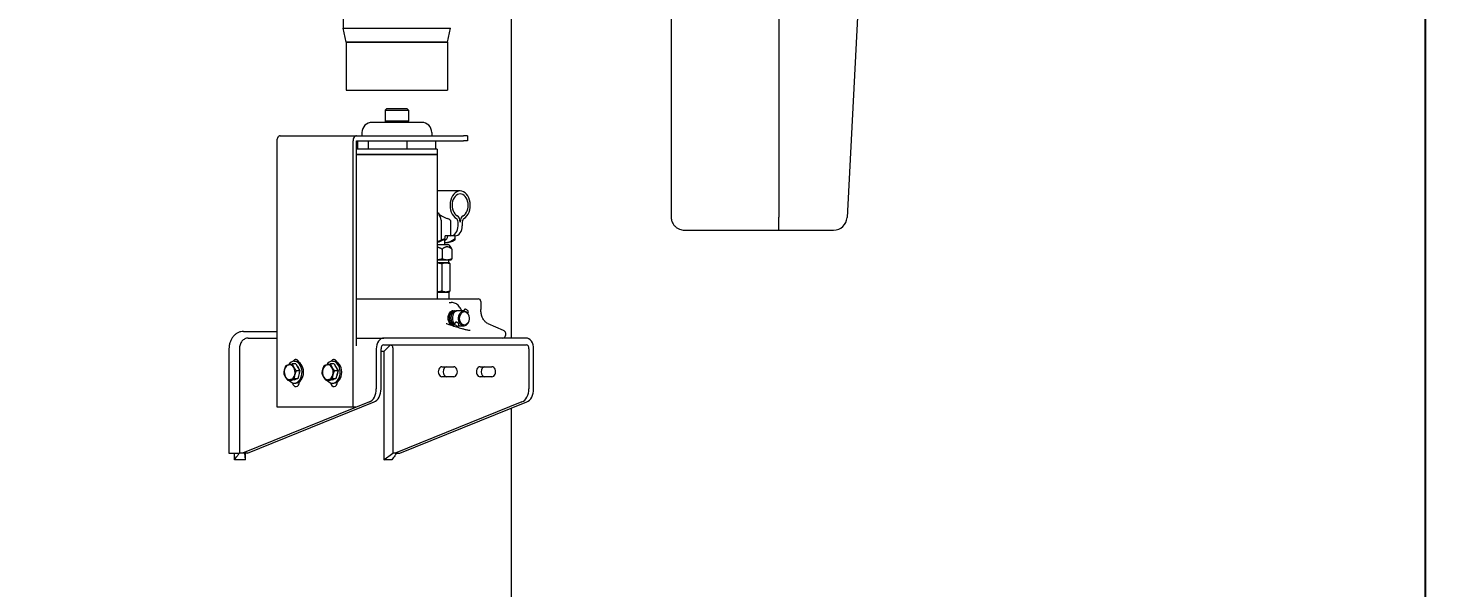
# Model space of a CAD drawing. Header units: inches. Extents: x 20 to 536, y 8 to 344.
# Drawn here: x 400.4 to 452.3, y 92.9 to 113.7 of the extents above; entities that cross this region are included whole.
import ezdxf

# ---------------------------------------------------------------- set-up
doc = ezdxf.new("R2010")
doc.units = ezdxf.units.IN
doc.header["$LTSCALE"] = 16
doc.header["$MEASUREMENT"] = 0
doc.layers.add('Dimension (ANSI)', color=7, linetype='Continuous', lineweight=25)
doc.layers.add('Visible (ANSI)', color=7, linetype='Continuous', lineweight=50)
doc.styles.add('MEMCOR Medium', font='arial.ttf')
doc.dimstyles.new('Default (ANSI)', dxfattribs={"dimscale": 16, "dimtxt": 0.15, "dimasz": 0.098425, "dimexe": 0.125, "dimexo": 0.0625, "dimgap": 0.031496, "dimtad": 0, "dimtih": 1, "dimtoh": 1, "dimdec": 4, "dimrnd": 1e-08, "dimzin": 3, "dimdsep": 46, "dimlunit": 5, "dimtxsty": 'MEMCOR Medium', "dimcen": 0.09, "dimdle": 0.393701, "dimclrd": 256, "dimclre": 256, "dimclrt": 256, "dimadec": 0, "dimazin": 1, "dimtfac": 0.8, "dimtofl": 0, "dimtmove": 0, "dimatfit": 3, "dimfxl": 1, "dimfrac": 1, "dimtolj": 1, "dimtzin": 4, "dimlwd": -1, "dimlwe": -1, "dimarcsym": 0})

# ---------------------------------------------------------------- blocks, each defined once
blk = doc.blocks.new('*D25')
at = {"layer": 'Defpoints', "color": 0, "transparency": 16777216}
for p in [(394.632, 153.466), (452.188, 153.466), (413.174, 57.723)]:
    blk.add_point(p, dxfattribs=at)
at = {"layer": 'Dimension (ANSI)', "transparency": 16777216}
for p, q in [((395.632, 153.466), (454.188, 153.466)), ((452.188, 151.891), (452.188, 134.229)), ((452.188, 59.298), (452.188, 117.758)), ((414.174, 57.723), (454.188, 57.723))]:
    blk.add_line(p, q, dxfattribs=at)
for points in [[(451.926, 151.891), (452.451, 151.891), (452.188, 153.466)], [(451.926, 59.298), (452.451, 59.298), (452.188, 57.723)]]:
    blk.add_solid(points, dxfattribs=at)
at = {"layer": 'Dimension (ANSI)', "transparency": 16777216, "char_height": 2.4, "attachment_point": 2, "style": 'MEMCOR Medium'}
for s, insert in [('\\A1; \\fArial|b0|i0;95{\\H0.8x;\\S3#4;} in', (452.188, 130.42)), ('\\A1;[2431.9 mm]{\\P\\fArial|b0|i0;SHIPPING\\P\\fArial|b0|i0;HEIGHT}', (452.188, 125.49))]:
    blk.add_mtext(s, dxfattribs=dict(at, insert=insert))

msp = doc.modelspace()

# ---------------------------------------------------------------- linework, layer by layer
at = {"layer": 'Visible (ANSI)', "linetype": 'Continuous', "lineweight": 18}
for p, q in [((424.22173, 125.20079), (424.22173, 106.70079)), ((431.72173, 125.20079), (430.74666, 106.67451)), ((412.07031, 123.65079), (412.07031, 113.70079)), ((428.22173, 120.89038), (428.22173, 106.68111)), ((418.30718, 102.20079), (418.30718, 120.20079)), ((412.07031, 113.70079), (416.04031, 113.70079)), ((412.07031, 113.70079), (416.04031, 113.70079)), ((412.18031, 113.18079), (412.07031, 113.70079)), ((415.93031, 113.18079), (416.04031, 113.70079)), ((412.18031, 113.18079), (415.93031, 113.18079)), ((412.18031, 113.18079), (412.18031, 111.39079)), ((415.93031, 113.18079), (412.18031, 113.18079)), ((415.93031, 113.18079), (415.93031, 111.39079)), ((412.18031, 111.39079), (415.93031, 111.39079)), ((413.66781, 110.70079), (413.61781, 110.65079)), ((413.61781, 110.65079), (414.49281, 110.65079)), ((413.61781, 110.65079), (413.61781, 110.25079)), ((414.44281, 110.70079), (413.66781, 110.70079)), ((414.44281, 110.70079), (414.49281, 110.65079)), ((414.49281, 110.65079), (414.49281, 110.25079)), ((414.97394, 110.20079), (413.13668, 110.20079)), ((414.49281, 110.25079), (413.61781, 110.25079)), ((413.66781, 110.20079), (413.61781, 110.25079)), ((414.44281, 110.20079), (414.49281, 110.25079)), ((409.73484, 109.70079), (412.56327, 109.70079)), ((412.56327, 109.70079), (416.53018, 109.70079)), ((412.76168, 109.82579), (412.76168, 109.70079)), ((415.34894, 109.82579), (415.34894, 109.70079)), ((416.67663, 109.70079), (416.53018, 109.70079)), ((416.67663, 109.70079), (416.67663, 109.51329)), ((409.60223, 109.51325), (409.60223, 99.65318)), ((412.43066, 99.65318), (412.43066, 109.51325)), ((412.56324, 101.91171), (412.56324, 109.51325)), ((412.99907, 109.20079), (412.56324, 109.20079)), ((412.56327, 109.51329), (416.53018, 109.51329)), ((412.61246, 109.20079), (412.61246, 109.51329)), ((412.99907, 109.20079), (412.99907, 109.51329)), ((414.44192, 109.20079), (412.99907, 109.20079)), ((414.44192, 109.20079), (414.44192, 109.51329)), ((415.49816, 109.20079), (414.44192, 109.20079)), ((415.49816, 109.20079), (415.49816, 109.51329)), ((415.54906, 109.20079), (415.49816, 109.20079)), ((415.54906, 109.20079), (415.54906, 109.01329)), ((416.67663, 109.51329), (416.53018, 109.51329)), ((415.54906, 109.01329), (412.56324, 109.01329)), ((415.54906, 108.99329), (412.56324, 108.99329)), ((412.68656, 108.99329), (412.68656, 109.01329)), ((415.42406, 108.99329), (415.42406, 109.01329)), ((415.54906, 108.99329), (415.54906, 103.65704)), ((416.40202, 107.65704), (415.54906, 107.65704)), ((415.69315, 106.57014), (415.69315, 105.84262)), ((416.05907, 105.99204), (416.05907, 106.50283)), ((416.32424, 106.36704), (416.32424, 106.50283)), ((416.4798, 106.50283), (416.4798, 106.36704)), ((428.22173, 106.68111), (428.22173, 106.68107)), ((415.84871, 105.89614), (415.84871, 105.99204)), ((416.05907, 105.99204), (415.84871, 105.99204)), ((416.21464, 105.99204), (416.05907, 105.99204)), ((416.21464, 105.89614), (416.21464, 105.99204)), ((424.72173, 106.20079), (428.2068, 106.20079)), ((428.2068, 106.20079), (430.24735, 106.20079)), ((415.98153, 105.65704), (415.54906, 105.65704)), ((415.73728, 105.5019), (415.73728, 105.13362)), ((415.82528, 105.87544), (415.82528, 105.65704)), ((415.82528, 105.74204), (415.86727, 105.74204)), ((415.98153, 105.65704), (416.05946, 105.56416)), ((416.09449, 105.5019), (416.09449, 105.13362)), ((416.21464, 105.84262), (416.21464, 105.89614)), ((415.91589, 105.09454), (415.54906, 105.09454)), ((415.87169, 104.99454), (415.54906, 104.99454)), ((415.7186, 104.96105), (415.7186, 103.94054)), ((415.98153, 104.99454), (415.87169, 104.99454)), ((416.04403, 105.09454), (415.91589, 105.09454)), ((415.98153, 104.99454), (415.98153, 105.09454)), ((415.98153, 104.99454), (415.99475, 104.9869)), ((416.02478, 104.96105), (416.02478, 103.94054)), ((416.04403, 105.09454), (416.05946, 105.10345)), ((415.54906, 103.90704), (415.87169, 103.90704)), ((415.87169, 103.90704), (415.98153, 103.90704)), ((415.98153, 103.90704), (415.99475, 103.91468)), ((415.98153, 103.90704), (415.98153, 103.65704)), ((412.56324, 103.65704), (414.02835, 103.65704)), ((414.02835, 103.65704), (417.06891, 103.65704)), ((416.00044, 103.52267), (416.06588, 103.52267)), ((417.16891, 103.55704), (417.16891, 103.25657)), ((416.14339, 103.21017), (416.13659, 103.21017)), ((416.19778, 103.21017), (416.19098, 103.21017)), ((416.25218, 103.21017), (416.24538, 103.21017)), ((416.53964, 103.21017), (416.29977, 103.21017)), ((416.56608, 103.26237), (416.52917, 103.21017)), ((416.69672, 103.16999), (416.67341, 103.13703)), ((408.36648, 102.44868), (409.60223, 102.44868)), ((416.22617, 102.78167), (416.15983, 102.68784)), ((416.16465, 102.64767), (416.16379, 102.64767)), ((416.35681, 102.68929), (416.29641, 102.60387)), ((416.53964, 102.64767), (416.32738, 102.64767)), ((417.42949, 102.73591), (417.99856, 102.49144)), ((418.08417, 102.35171), (418.08417, 102.30079)), ((408.54395, 102.20079), (409.60223, 102.20079)), ((412.56324, 102.20079), (413.57516, 102.20079)), ((418.84423, 102.20079), (413.57516, 102.20079)), ((413.57516, 101.95079), (418.84423, 101.95079)), ((413.57634, 101.70189), (413.81341, 101.95079)), ((407.83074, 101.80079), (407.83074, 97.935)), ((408.21518, 101.80079), (408.21518, 97.935)), ((410.25277, 101.34079), (410.30933, 101.34079)), ((411.66698, 101.34079), (411.72355, 101.34079)), ((413.29232, 101.80079), (413.29232, 100.31229)), ((413.4691, 100.31229), (413.4691, 101.80079)), ((413.57634, 101.70189), (413.4691, 101.70189)), ((413.57634, 101.70189), (413.57634, 101.53972)), ((413.57634, 101.53972), (413.57634, 97.68609)), ((413.90282, 101.80079), (413.90282, 97.935)), ((418.9503, 101.80079), (418.9503, 100.31229)), ((419.12708, 100.31229), (419.12708, 101.80079)), ((410.31545, 101.23871), (410.17905, 101.23871)), ((410.31545, 101.23871), (410.38841, 101.11351)), ((410.46138, 100.98832), (410.32498, 100.98832)), ((410.42119, 100.83636), (410.38101, 100.68441)), ((410.38841, 101.11351), (410.46138, 100.98832)), ((410.46138, 100.98832), (410.42119, 100.83636)), ((411.72967, 101.23871), (411.59326, 101.23871)), ((411.72967, 101.23871), (411.80263, 101.11351)), ((411.87559, 100.98832), (411.73919, 100.98832)), ((411.83541, 100.83636), (411.79523, 100.68441)), ((411.80263, 101.11351), (411.87559, 100.98832)), ((411.87559, 100.98832), (411.83541, 100.83636)), ((415.72413, 101.13829), (416.16607, 101.13829)), ((417.13834, 101.13829), (417.58028, 101.13829)), ((410.15472, 100.63088), (410.01832, 100.63088)), ((410.26787, 100.65764), (410.15472, 100.63088)), ((410.38101, 100.68441), (410.24461, 100.68441)), ((410.25159, 100.65379), (410.25277, 100.65379)), ((410.25277, 100.52879), (410.30933, 100.52879)), ((410.38101, 100.68441), (410.26787, 100.65764)), ((411.56893, 100.63088), (411.43253, 100.63088)), ((411.68208, 100.65764), (411.56893, 100.63088)), ((411.79523, 100.68441), (411.65882, 100.68441)), ((411.6658, 100.65379), (411.66698, 100.65379)), ((411.66698, 100.52879), (411.72355, 100.52879)), ((411.79523, 100.68441), (411.68208, 100.65764)), ((416.16607, 100.76329), (415.72413, 100.76329)), ((417.58028, 100.76329), (417.13834, 100.76329)), ((413.03577, 99.83148), (408.3355, 97.935)), ((408.51228, 97.935), (413.21254, 99.83148)), ((418.69375, 99.83148), (413.99348, 97.935)), ((414.17026, 97.935), (418.87052, 99.83148)), ((409.60223, 99.65318), (412.43066, 99.65318)), ((412.43066, 99.65318), (412.55215, 99.65318)), ((418.30718, 69.79533), (418.30718, 99.60418)), ((407.83074, 97.935), (408.21518, 97.935)), ((408.03723, 97.68609), (408.03723, 97.935)), ((408.44714, 97.68609), (408.03723, 97.68609)), ((408.3355, 97.935), (408.21518, 97.935)), ((408.21518, 97.935), (408.21558, 97.935)), ((408.51228, 97.935), (408.3355, 97.935)), ((408.44714, 97.68609), (408.42162, 97.935)), ((408.44714, 97.68609), (408.44714, 97.935)), ((413.57634, 97.68609), (413.90282, 97.935)), ((413.87199, 97.68609), (413.57634, 97.68609)), ((413.99348, 97.935), (413.90282, 97.935)), ((413.99348, 97.935), (414.17026, 97.935))]:
    msp.add_line(p, q, dxfattribs=at)
for centre, radius, start, end in [((413.13668, 109.82579), 0.375, 90, 180), ((414.97394, 109.82579), 0.375, 0, 90), ((430.24735, 106.70079), 0.5, 270, 356.987212), ((417.06891, 103.55704), 0.1, 0, 90), ((417.98417, 102.30079), 0.1, 270, 0)]:
    msp.add_arc(centre, radius, start, end, dxfattribs=at)
for centre, major_axis, ratio, start_param, end_param in [((409.73484, 109.51325), (0, 0.18754), 0.70710678, 0, 1.57079633), ((412.56327, 109.51325), (0, 0.18754), 0.70710678, 0, 1.57079633), ((412.56327, 109.51325), (0, 0.0000394), 0.70710678, 0, 1.57079633), ((416.40202, 107.12579), (0, -0.53125), 0.70710678, 0.38163623, 5.90154908), ((416.40202, 107.12579), (0, -0.42125), 0.70710678, 0.38163623, 5.90154908), ((416.21464, 107.12579), (0.7513, 0), 0.70710678, 3.71062224, 4.33075275), ((414.98604, 106.57014), (0.70711, 0), 0.70710678, 0, 0.56902959), ((415.86108, 106.50283), (0.19799, 0), 0.70710678, 0, 1.1891601), ((416.22524, 106.50283), (0, 0.14), 0.70710678, 4.71238898, 5.90154908), ((416.22524, 106.50283), (0, 0.25), 0.70710678, 4.71238898, 5.90154908), ((416.5788, 106.50283), (0, 0.25), 0.70710678, 0.38163623, 1.57079633), ((416.5788, 106.50283), (0, 0.14), 0.70710678, 0.38163623, 1.57079633), ((415.78949, 106.03012), (0, -0.21875), 0.70710678, 0.2334717, 1.39583924), ((416.05907, 106.36704), (0, -0.375), 0.70710678, 0, 1.57079633), ((416.21464, 106.36704), (0, -0.375), 0.70710678, 0, 1.57079633), ((415.42356, 106.99204), (0, -1.25), 0.70710678, 0.14246665, 0.50179497), ((415.34578, 106.99204), (0, -1.25), 0.70710678, 0.23206248, 0.40389183), ((414.99841, 106.99204), (1.76777, 0), 0.70710678, 5.11628082, 5.21418395), ((415.60653, 106.03012), (0.2021, -0.2021), 0.41421356, 0.39269908, 0.41273225), ((415.78949, 106.99204), (0, -1.25), 0.70710678, 0.04049844, 0.50179497), ((415.86727, 106.99204), (0, -1.25), 0.70710678, 0, 0.40389183), ((416.6314, 103.21618), (0.06532, -0.04619), 0.5, 0, 3.14159265), ((416.22515, 102.64165), (0.06532, -0.04619), 0.5, 0.24083252, 4.0235808), ((413.57516, 101.80079), (0, 0.4), 0.70710678, 0, 1.57079633), ((413.57516, 101.80079), (0, 0.15), 0.70710678, 0, 1.57079633), ((418.84423, 101.80079), (0, 0.4), 0.70710678, 4.71238898, 6.28318531), ((418.84423, 101.80079), (0, 0.15), 0.70710678, 4.71238898, 6.28318531), ((410.25277, 100.93479), (0, -0.406), 0.70710678, 5.55827283, 10.24914622), ((410.30933, 101.21568), (0, 0.1875), 0.70710678, 5.2154251, 7.15930635), ((410.30933, 100.93479), (0, -0.406), 0.70710678, 0, 3.14159265), ((411.66698, 100.93479), (0, -0.406), 0.70710678, 5.55827283, 10.24914622), ((411.72355, 101.21568), (0, 0.1875), 0.70710678, 5.2154251, 7.15930635), ((411.72355, 100.93479), (0, -0.406), 0.70710678, 0, 3.14159265), ((410.08094, 100.93479), (0, -0.281), 0.70710678, 4.35452173, 5.40171929), ((410.08094, 100.93479), (0, 0.281), 0.70710678, 0.16573153, 1.21292908), ((410.08094, 100.93479), (0, 0.281), 0.70710678, 5.40171929, 6.44891684), ((410.08094, 100.93479), (0, -0.281), 0.70710678, 0.16573153, 1.21292908), ((410.08094, 100.93479), (0, 0.281), 0.70710678, 4.35452173, 5.40171929), ((410.25277, 100.93479), (0, -0.281), 0.70710678, 1.8873923, 2.63286097), ((410.25277, 100.93479), (0, -0.281), 0.70710678, 0.80176298, 1.62409518), ((411.49515, 100.93479), (0, -0.281), 0.70710678, 4.35452173, 5.40171929), ((411.49515, 100.93479), (0, 0.281), 0.70710678, 0.16573153, 1.21292908), ((411.49515, 100.93479), (0, 0.281), 0.70710678, 5.40171929, 6.44891684), ((411.49515, 100.93479), (0, -0.281), 0.70710678, 0.16573153, 1.21292908), ((411.49515, 100.93479), (0, 0.281), 0.70710678, 4.35452173, 5.40171929), ((411.66698, 100.93479), (0, -0.281), 0.70710678, 1.8873923, 2.63286097), ((411.66698, 100.93479), (0, -0.281), 0.70710678, 0.80176298, 1.62409518), ((415.72413, 100.95079), (0, -0.1875), 0.70710678, 3.14159265, 6.28318531), ((415.9009, 100.95079), (0, 0.1875), 0.70710678, 0, 3.14159265), ((416.16607, 100.95079), (0, 0.1875), 0.70710678, 3.14159265, 6.28318531), ((417.13834, 100.95079), (0, -0.1875), 0.70710678, 3.14159265, 6.28318531), ((417.31512, 100.95079), (0, 0.1875), 0.70710678, 0, 3.14159265), ((417.58028, 100.95079), (0, 0.1875), 0.70710678, 3.14159265, 6.28318531), ((410.08094, 100.93479), (0, -0.281), 0.70710678, 5.40171929, 6.44891684), ((410.30933, 100.59068), (0, -0.1875), 0.70710678, 4.9775718, 7.76654556), ((410.25277, 100.93479), (0, -0.281), 0.70710678, 0, 0.3372877), ((411.49515, 100.93479), (0, -0.281), 0.70710678, 5.40171929, 6.44891684), ((411.72355, 100.59068), (0, -0.1875), 0.70710678, 4.9775718, 7.76654556), ((411.66698, 100.93479), (0, -0.281), 0.70710678, 0, 0.3372877), ((412.93877, 100.31229), (0, -0.5), 0.70710678, 0.2779228, 1.57079633), ((413.11554, 100.31229), (0, -0.5), 0.70710678, 0.2779228, 1.57079633), ((418.59675, 100.31229), (0, -0.5), 0.70710678, 0.2779228, 1.57079633), ((418.77352, 100.31229), (0, -0.5), 0.70710678, 0.2779228, 1.57079633)]:
    msp.add_ellipse(centre, major_axis=major_axis, ratio=ratio, start_param=start_param, end_param=end_param, dxfattribs=at)
for centre, major_axis in [((416.53964, 102.92892), (0, -0.28125)), ((416.56085, 102.92892), (0, 0.25125))]:
    msp.add_ellipse(centre, major_axis=major_axis, ratio=0.70710678, dxfattribs=at)
for points in [[(416.17566, 106.89882), (416.17158, 106.88981), (416.16774, 106.88097), (416.16415, 106.87235)], [(415.88107, 102.74516), (415.8872, 102.74264), (415.89332, 102.74028), (415.8994, 102.73808)], [(416.16457, 102.64779), (416.16263, 102.64786), (416.1607, 102.64797), (416.15876, 102.64812)], [(416.16, 102.64771), (416.16126, 102.64768), (416.16252, 102.64767), (416.16378, 102.64767)]]:
    msp.add_open_spline(points, degree=3, dxfattribs=at)
for points, knots in [([(424.22173, 106.70079), (424.22173, 106.69698), (424.22177, 106.69317), (424.22195, 106.68556), (424.22208, 106.68175), (424.22225, 106.67795)], [0, 0, 0, 0, 0.0217918229, 0.0217918229, 0.0435836457, 0.0435836457, 0.0435836457, 0.0435836457]), ([(424.22225, 106.67795), (424.22345, 106.65179), (424.22674, 106.62561), (424.24161, 106.55313), (424.25766, 106.50953), (424.29834, 106.43118), (424.32257, 106.39703), (424.3774, 106.3358), (424.40835, 106.30927), (424.4697, 106.2675), (424.5004, 106.25117), (424.59351, 106.21292), (424.65773, 106.20079), (424.72173, 106.20079)], [0, 0, 0, 0, 0.14980082, 0.14980082, 0.42858872, 0.42858872, 0.70737662, 0.70737662, 1.0017254, 1.0017254, 1.27256192, 1.27256192, 1.80696733, 1.80696733, 1.80696733, 1.80696733]), ([(428.2068, 106.20079), (428.20681, 106.20079), (428.20682, 106.20079), (428.20852, 106.20089), (428.21024, 106.21195), (428.21369, 106.25659), (428.21537, 106.2914), (428.21828, 106.38041), (428.21947, 106.43376), (428.22117, 106.55214), (428.22165, 106.61604), (428.22173, 106.68107)], [-0.00194609, -0.00194609, -0.00194609, -0.00194609, 0, 0, 0.46111037, 0.46111037, 0.95742413, 0.95742413, 1.45346945, 1.45346945, 1.94937276, 1.94937276, 1.94937276, 1.94937276]), ([(416.46221, 103.21017), (416.45819, 103.22016), (416.45395, 103.23002), (416.42463, 103.29381), (416.39291, 103.34321), (416.31752, 103.42646), (416.27397, 103.46059), (416.18188, 103.50623), (416.13412, 103.51934), (416.07908, 103.52248), (416.07248, 103.52267), (416.06588, 103.52267)], [6.79998486, 6.79998486, 6.79998486, 6.79998486, 6.85948351, 6.85948351, 7.19098288, 7.19098288, 7.51688482, 7.51688482, 7.81362153, 7.81362153, 7.85398163, 7.85398163, 7.85398163, 7.85398163]), ([(416.13659, 103.21017), (416.11984, 103.21017), (416.1032, 103.20691), (416.07087, 103.19399), (416.05533, 103.18434), (416.01987, 103.15351), (416.00151, 103.12935), (415.9722, 103.07137), (415.9616, 103.03794), (415.95025, 102.96689), (415.9496, 102.92998), (415.95834, 102.8576), (415.96752, 102.82279), (415.99527, 102.7587), (416.01375, 102.73021), (416.04627, 102.69611), (416.05768, 102.68636), (416.06965, 102.67816)], [-16.49327538, -16.49327538, -16.49327538, -16.49327538, -16.30466323, -16.30466323, -16.11480578, -16.11480578, -15.83834808, -15.83834808, -15.55651107, -15.55651107, -15.27704251, -15.27704251, -15.00004498, -15.00004498, -14.71635514, -14.71635514, -14.57768138, -14.57768138, -14.57768138, -14.57768138]), ([(416.08393, 102.67328), (416.07096, 102.68131), (416.05858, 102.69113), (416.02466, 102.72476), (416.0056, 102.75266), (415.97662, 102.81582), (415.96679, 102.85027), (415.95668, 102.92243), (415.95664, 102.95948), (415.96665, 103.03095), (415.97658, 103.06466), (416.0047, 103.12374), (416.02258, 103.14867), (416.0644, 103.18737), (416.088, 103.20052), (416.13074, 103.21085), (416.14911, 103.21133), (416.16718, 103.20796)], [-2.50919333, -2.50919333, -2.50919333, -2.50919333, -2.36165953, -2.36165953, -2.07717917, -2.07717917, -1.80050787, -1.80050787, -1.52029373, -1.52029373, -1.23965903, -1.23965903, -0.96296924, -0.96296924, -0.68030728, -0.68030728, -0.47417591, -0.47417591, -0.47417591, -0.47417591]), ([(416.19098, 103.21017), (416.18531, 103.21017), (416.17964, 103.20979), (416.14919, 103.20576), (416.12515, 103.19531), (416.0816, 103.16154), (416.06244, 103.13872), (416.03105, 103.08269), (416.0193, 103.04977), (416.00567, 102.97949), (416.00385, 102.94291), (416.01022, 102.87022), (416.01831, 102.8348), (416.04397, 102.76921), (416.06143, 102.73976), (416.10297, 102.69199), (416.12655, 102.67389), (416.15428, 102.66129), (416.15658, 102.66031), (416.1589, 102.65937)], [-11.98721972, -11.98721972, -11.98721972, -11.98721972, -11.9231489, -11.9231489, -11.64258146, -11.64258146, -11.36604087, -11.36604087, -11.08169527, -11.08169527, -10.80340696, -10.80340696, -10.52540307, -10.52540307, -10.24294878, -10.24294878, -9.9662947, -9.9662947, -9.94136936, -9.94136936, -9.94136936, -9.94136936]), ([(416.15772, 102.66282), (416.13415, 102.67372), (416.11216, 102.69027), (416.07158, 102.73498), (416.0538, 102.76359), (416.02714, 102.82789), (416.01843, 102.86289), (416.01068, 102.93535), (416.01182, 102.97213), (416.02412, 103.04287), (416.03519, 103.0761), (416.06536, 103.13327), (416.08406, 103.15688), (416.12697, 103.19251), (416.15087, 103.20397), (416.19093, 103.21091), (416.20636, 103.21079), (416.22157, 103.20796)], [-7.08714743, -7.08714743, -7.08714743, -7.08714743, -6.83004198, -6.83004198, -6.55033979, -6.55033979, -6.2735198, -6.2735198, -5.99460404, -5.99460404, -5.71184336, -5.71184336, -5.43547336, -5.43547336, -5.15420507, -5.15420507, -4.98066815, -4.98066815, -4.98066815, -4.98066815]), ([(416.24537, 103.21017), (416.24292, 103.21017), (416.24047, 103.2101), (416.21286, 103.20852), (416.18822, 103.19973), (416.14335, 103.16882), (416.12341, 103.1473), (416.09049, 103.09395), (416.07785, 103.06254), (416.06169, 102.99368), (416.05849, 102.95684), (416.06244, 102.88365), (416.06928, 102.84799), (416.09251, 102.78108), (416.10888, 102.75059), (416.13913, 102.7122), (416.15017, 102.7007), (416.16191, 102.69077)], [-7.47976339, -7.47976339, -7.47976339, -7.47976339, -7.4520934, -7.4520934, -7.16844893, -7.16844893, -6.89133924, -6.89133924, -6.6119116, -6.6119116, -6.3298453, -6.3298453, -6.05334876, -6.05334876, -5.77153157, -5.77153157, -5.62849693, -5.62849693, -5.62849693, -5.62849693]), ([(416.1645, 102.69443), (416.15593, 102.70206), (416.14775, 102.71055), (416.11954, 102.74447), (416.10262, 102.77426), (416.07805, 102.84019), (416.0705, 102.8756), (416.06504, 102.94889), (416.06751, 102.98607), (416.0824, 103.05569), (416.0944, 103.08754), (416.12623, 103.14223), (416.14578, 103.1646), (416.19003, 103.19729), (416.21442, 103.20706), (416.25166, 103.21075), (416.26389, 103.21021), (416.27596, 103.20796)], [-11.41080343, -11.41080343, -11.41080343, -11.41080343, -11.30493993, -11.30493993, -11.02396589, -11.02396589, -10.74751804, -10.74751804, -10.46403492, -10.46403492, -10.18538219, -10.18538219, -9.90776006, -9.90776006, -9.6249268, -9.6249268, -9.48705424, -9.48705424, -9.48705424, -9.48705424]), ([(416.29977, 103.21017), (416.27502, 103.21017), (416.25057, 103.20305), (416.20519, 103.17545), (416.18463, 103.15536), (416.14995, 103.10428), (416.13626, 103.07365), (416.118, 103.0061), (416.11363, 102.96985), (416.11513, 102.89685), (416.12082, 102.86078), (416.14186, 102.79236), (416.1573, 102.76077), (416.17931, 102.73032), (416.18205, 102.72672), (416.18485, 102.72323)], [-2.97200774, -2.97200774, -2.97200774, -2.97200774, -2.69315903, -2.69315903, -2.41661079, -2.41661079, -2.13597291, -2.13597291, -1.8559664, -1.8559664, -1.57907523, -1.57907523, -1.29596531, -1.29596531, -1.25684012, -1.25684012, -1.25684012, -1.25684012]), ([(417.42949, 102.73591), (417.40284, 102.74735), (417.37615, 102.7641), (417.32478, 102.80865), (417.30014, 102.83646), (417.25568, 102.9019), (417.23587, 102.93949), (417.20328, 103.02182), (417.1905, 103.06654), (417.17332, 103.1597), (417.16891, 103.20813), (417.16891, 103.25657)], [3.43650117, 3.43650117, 3.43650117, 3.43650117, 3.69167874, 3.69167874, 3.9468563, 3.9468563, 4.20203386, 4.20203386, 4.45721142, 4.45721142, 4.71238898, 4.71238898, 4.71238898, 4.71238898]), ([(408.36648, 102.44868), (408.33316, 102.44868), (408.29864, 102.44477), (408.2298, 102.4283), (408.19548, 102.41574), (408.12949, 102.3825), (408.09777, 102.3618), (408.03899, 102.31389), (408.01193, 102.28669), (407.96428, 102.22904), (407.94201, 102.1967), (407.90266, 102.12624), (407.88557, 102.08812), (407.85809, 102.00854), (407.84768, 101.96702), (407.834, 101.88348), (407.83074, 101.84145), (407.83074, 101.80079)], [2.49236535, 2.49236535, 2.49236535, 2.49236535, 2.80676524, 2.80676524, 3.12116512, 3.12116512, 3.43556501, 3.43556501, 3.74996489, 3.74996489, 4.05978799, 4.05978799, 4.36961109, 4.36961109, 4.67943418, 4.67943418, 4.98925728, 4.98925728, 4.98925728, 4.98925728]), ([(415.8994, 102.73808), (416.01494, 102.69636), (416.13514, 102.65483), (416.32825, 102.59369), (416.39674, 102.57295), (416.50498, 102.54308), (416.54309, 102.53306), (416.62265, 102.51403), (416.66568, 102.5047), (416.70583, 102.49831)], [0, 0, 0, 0, 1.11435174, 1.11435174, 1.69754271, 1.69754271, 2.0030818, 2.0030818, 2.32495929, 2.32495929, 2.32495929, 2.32495929]), ([(416.35679, 102.6893), (416.35781, 102.69074), (416.35848, 102.69235), (416.35954, 102.69808), (416.35864, 102.70333), (416.3535, 102.71573), (416.34927, 102.7229), (416.33916, 102.73719), (416.33266, 102.74521), (416.31811, 102.76066), (416.31005, 102.76808), (416.29443, 102.78014), (416.2858, 102.78559), (416.2689, 102.79295), (416.2606, 102.79483), (416.25346, 102.79483), (416.24631, 102.79483), (416.23942, 102.79295), (416.23089, 102.78721), (416.22828, 102.78461), (416.22619, 102.78166)], [-0.496028397, -0.496028397, -0.496028397, -0.496028397, -0.462002434, -0.462002434, -0.385008153, -0.385008153, -0.308013872, -0.308013872, -0.231019592, -0.231019592, -0.154025311, -0.154025311, -0.077012655, -0.077012655, 0, 0, 0, 0.077012655, 0.077012655, 0.119999348, 0.119999348, 0.119999348, 0.119999348]), ([(416.70583, 102.49831), (416.71269, 102.49722), (416.71927, 102.49611), (416.73089, 102.49431), (416.73617, 102.49356), (416.74915, 102.49201), (416.75638, 102.49146), (416.76479, 102.4912), (416.76666, 102.49117), (416.76846, 102.49117)], [0, 0, 0, 0, 0.054392397, 0.054392397, 0.106212211, 0.106212211, 0.1921108, 0.1921108, 0.21789036, 0.21789036, 0.21789036, 0.21789036]), ([(417.99856, 102.49144), (418.01139, 102.48593), (418.02268, 102.47858), (418.04203, 102.46198), (418.05006, 102.45271), (418.06323, 102.43351), (418.06839, 102.42357), (418.07645, 102.40346), (418.07934, 102.39328), (418.08318, 102.37283), (418.08414, 102.36256), (418.08417, 102.3521), (418.08417, 102.35191), (418.08417, 102.35171)], [0.29490852, 0.29490852, 0.29490852, 0.29490852, 0.54526437, 0.54526437, 0.80044194, 0.80044194, 1.0556195, 1.0556195, 1.31079706, 1.31079706, 1.56597462, 1.56597462, 1.57079633, 1.57079633, 1.57079633, 1.57079633]), ([(408.54395, 102.20079), (408.5029, 102.20079), (408.45899, 102.19073), (408.37792, 102.14971), (408.34078, 102.11875), (408.28239, 102.04757), (408.2571, 102.00277), (408.22349, 101.90449), (408.21518, 101.85099), (408.21518, 101.80079)], [-4.62057532, -4.62057532, -4.62057532, -4.62057532, -4.23272601, -4.23272601, -3.8448767, -3.8448767, -3.4623487, -3.4623487, -3.07982069, -3.07982069, -3.07982069, -3.07982069]), ([(413.81341, 101.95079), (413.82469, 101.95079), (413.83672, 101.94702), (413.85882, 101.93165), (413.8689, 101.92004), (413.88471, 101.89334), (413.89153, 101.87654), (413.90059, 101.83968), (413.90282, 101.81962), (413.90282, 101.80079)], [0.577336997, 0.577336997, 0.577336997, 0.577336997, 0.722687916, 0.722687916, 0.868038835, 0.868038835, 1.011475114, 1.011475114, 1.154911392, 1.154911392, 1.154911392, 1.154911392]), ([(408.03723, 97.68609), (408.07158, 97.73403), (408.10629, 97.78247), (408.1657, 97.86537), (408.19064, 97.90018), (408.21558, 97.935)], [-1.042029014, -1.042029014, -1.042029014, -1.042029014, -0.520814909, -0.520814909, -0.143037675, -0.143037675, -0.143037675, -0.143037675]), ([(414.05034, 97.935), (414.02529, 97.90003), (414.00025, 97.86508), (413.94084, 97.78217), (413.90624, 97.73388), (413.87199, 97.68609)], [-0.897071731, -0.897071731, -0.897071731, -0.897071731, -0.518522505, -0.518522505, 0, 0, 0, 0])]:
    msp.add_open_spline(points, degree=3, knots=knots, dxfattribs=at)
for points, weights in [([(415.54906, 105.57804), (415.63682, 105.56387), (415.73728, 105.5019)], [1.49924820058, 1.47924054687, 1.3976395859]), ([(416.09449, 105.5019), (415.91589, 105.65241), (415.73728, 105.5019)], [1.3976395859, 1.6138551823, 1.3976395859]), ([(416.09449, 105.5019), (416.07602, 105.54443), (416.05946, 105.56416)], [1.3976395859, 1.45263036773, 1.47964919807]), ([(415.73728, 105.13362), (415.63682, 105.10359), (415.54906, 105.09673)], [2.02554940853, 2.14381078284, 2.17280716471]), ([(415.54906, 104.99325), (415.62799, 104.98813), (415.7186, 104.96105)], [3.59169936359, 3.54979919467, 3.34375465086]), ([(415.7186, 104.96105), (415.80064, 104.99454), (415.87169, 104.99454)], [3.34375465086, 3.60239497321, 3.60239497321]), ([(415.91589, 105.09454), (415.83299, 105.09454), (415.73728, 105.13362)], [2.04395250875, 2.04395250875, 1.89720332115]), ([(415.87169, 104.99454), (415.94274, 104.99454), (416.02478, 104.96105)], [3.60239497321, 3.60239497321, 3.34375465086]), ([(416.09449, 105.13362), (415.99878, 105.09454), (415.91589, 105.09454)], [1.89720332115, 2.04395250875, 2.04395250875]), ([(416.02478, 104.96105), (416.00895, 104.97871), (415.99475, 104.9869)], [3.34375465086, 3.47531623823, 3.53995689419]), ([(416.05946, 105.10345), (416.07602, 105.11301), (416.09449, 105.13362)], [2.14440302652, 2.10524559539, 2.02554940852]), ([(415.7186, 103.94054), (415.62799, 103.91346), (415.54906, 103.90833)], [3.34375465086, 3.54979919467, 3.59169936359]), ([(415.87169, 103.90704), (415.80064, 103.90704), (415.7186, 103.94054)], [3.60239497321, 3.60239497321, 3.34375465086]), ([(416.02478, 103.94054), (415.94274, 103.90704), (415.87169, 103.90704)], [3.34375465086, 3.60239497321, 3.60239497321]), ([(415.99475, 103.91468), (416.00895, 103.92288), (416.02478, 103.94054)], [3.53995689419, 3.47531623823, 3.34375465086]), ([(409.87239, 100.88126), (409.87618, 100.9627), (409.89483, 101.03322)], [1, 1.0379548493, 1]), ([(409.92761, 100.75607), (409.89375, 100.81417), (409.87239, 100.88126)], [1, 1.0379548493, 1]), ([(409.89483, 101.03322), (409.91348, 101.10374), (409.95276, 101.18518)], [1, 1.0379548493, 1]), ([(409.95276, 101.18518), (409.99565, 101.19952), (410.04816, 101.21194)], [1, 1.0379548493, 1]), ([(410.04816, 101.21194), (410.10067, 101.22436), (410.17905, 101.23871)], [1, 1.0379548493, 1]), ([(410.17905, 101.23871), (410.2004, 101.17162), (410.23427, 101.11351)], [1, 1.0379548493, 1]), ([(410.23427, 101.11351), (410.26813, 101.05541), (410.32498, 100.98832)], [1, 1.0379548493, 1]), ([(410.26705, 100.83636), (410.2484, 100.76584), (410.24461, 100.68441)], [1, 1.0379548493, 1]), ([(410.32498, 100.98832), (410.28569, 100.90689), (410.26705, 100.83636)], [1, 1.0379548493, 1]), ([(411.28661, 100.88126), (411.29039, 100.9627), (411.30904, 101.03322)], [1, 1.0379548493, 1]), ([(411.34182, 100.75607), (411.30796, 100.81417), (411.28661, 100.88126)], [1, 1.0379548493, 1]), ([(411.30904, 101.03322), (411.32769, 101.10374), (411.36697, 101.18518)], [1, 1.0379548493, 1]), ([(411.36697, 101.18518), (411.40986, 101.19952), (411.46237, 101.21194)], [1, 1.0379548493, 1]), ([(411.46237, 101.21194), (411.51488, 101.22436), (411.59326, 101.23871)], [1, 1.0379548493, 1]), ([(411.59326, 101.23871), (411.61462, 101.17162), (411.64848, 101.11351)], [1, 1.0379548493, 1]), ([(411.64848, 101.11351), (411.68234, 101.05541), (411.73919, 100.98832)], [1, 1.0379548493, 1]), ([(411.68126, 100.83636), (411.66261, 100.76584), (411.65882, 100.68441)], [1, 1.0379548493, 1]), ([(411.73919, 100.98832), (411.69991, 100.90689), (411.68126, 100.83636)], [1, 1.0379548493, 1]), ([(410.01832, 100.63088), (409.96147, 100.69797), (409.92761, 100.75607)], [1, 1.0379548493, 1]), ([(410.11372, 100.65764), (410.06121, 100.64522), (410.01832, 100.63088)], [1, 1.0379548493, 1]), ([(410.24461, 100.68441), (410.16623, 100.67006), (410.11372, 100.65764)], [1, 1.0379548493, 1]), ([(411.43253, 100.63088), (411.37568, 100.69797), (411.34182, 100.75607)], [1, 1.0379548493, 1]), ([(411.52793, 100.65764), (411.47542, 100.64522), (411.43253, 100.63088)], [1, 1.0379548493, 1]), ([(411.65882, 100.68441), (411.58044, 100.67006), (411.52793, 100.65764)], [1, 1.0379548493, 1])]:
    msp.add_rational_spline(points, weights, degree=2, dxfattribs=at)

# ---------------------------------------------------------------- dimensions: what is measured, and where the dimension line sits
at = {"layer": 'Dimension (ANSI)'}
dim = msp.add_linear_dim(base=(452.18832, 153.46579), p1=(413.174, 57.72279), p2=(394.63248, 153.46579), angle=90, text=' \\fArial|b0|i0;<> in\\X[2431.9 mm]{\\P\\fArial|b0|i0;SHIPPING\\P\\fArial|b0|i0;HEIGHT}', dimstyle='Default (ANSI)', override={"dimgap": 0.031496, "dimdec": 4, "dimpost": '', "dimtol": 0, "dimlim": 0, "dimtp": 0, "dimtm": 0, "dimtdec": 2, "dimatfit": 1, "dimtvp": -0.375}, dxfattribs=at)
dim.commit()
dim.dimension.update_dxf_attribs({"geometry": '*D25', "text_midpoint": (452.18832, 125.99352), "dimtype": 160})

doc.saveas('drawing.dxf')
